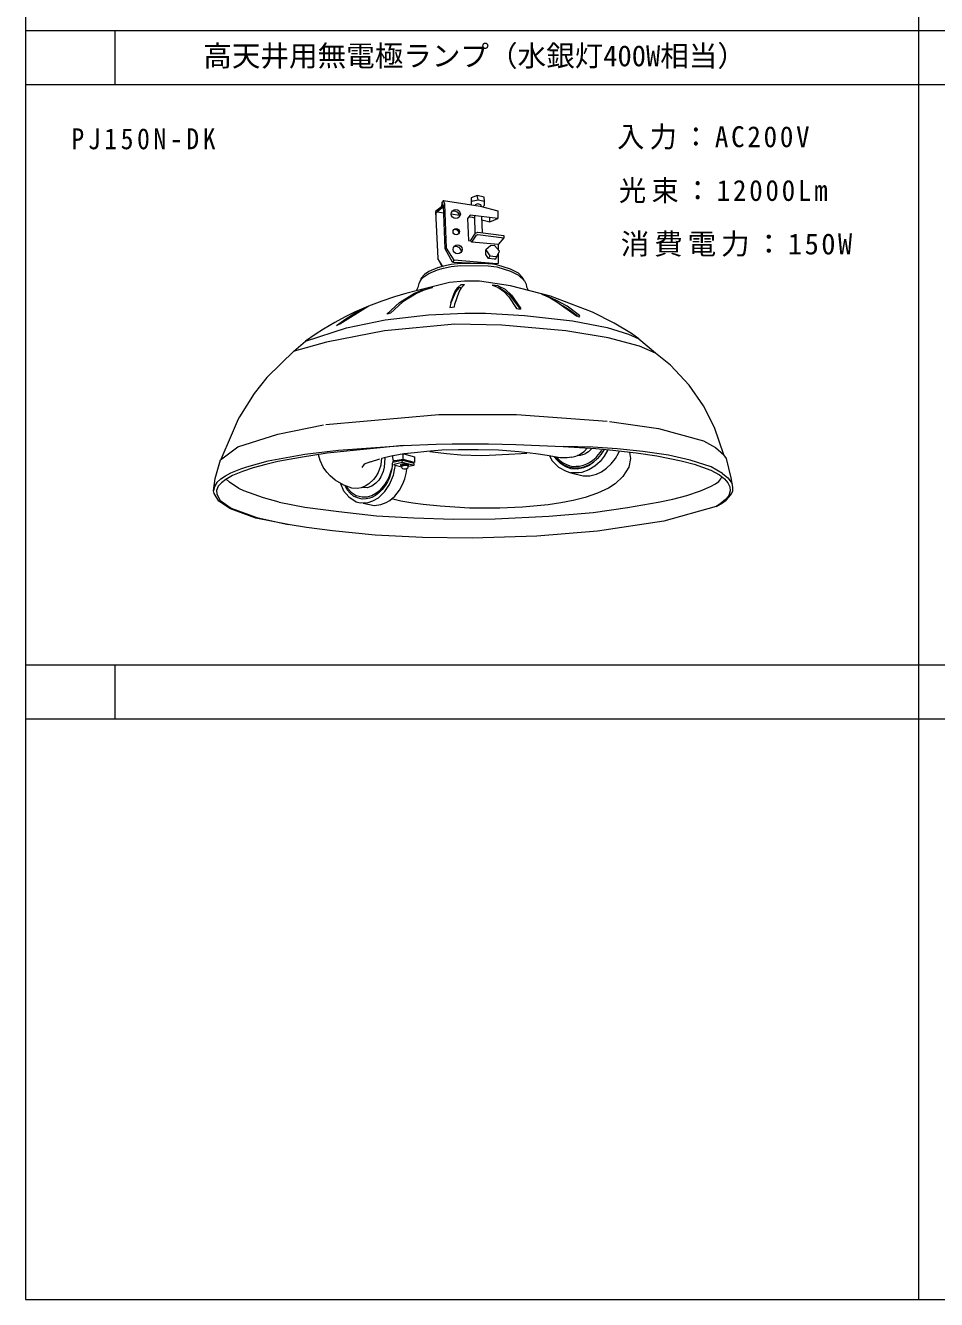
# Model space of a CAD drawing. Units: millimetres, scale not verified. Extents: x -1348 to 1152, y -2025 to -250.
# Drawn here: x -1348 to -710, y -2025 to -1133 of the extents above; entities that cross this region are included whole.
import ezdxf
from ezdxf.enums import TextEntityAlignment as Align

# ---------------------------------------------------------------- set-up
doc = ezdxf.new("R2010")
doc.units = ezdxf.units.MM
doc.header["$LTSCALE"] = 5
doc.layers.add('0-0_絵', color=7, linetype='Continuous', lineweight=20)
doc.layers.add('0-2_枠', color=7, linetype='Continuous', lineweight=20)
doc.layers.add('0-1_文字', color=7, linetype='Continuous')
doc.styles.add('ＭＳ ゴシック', font='')
doc.styles.get('ＭＳ ゴシック').set_extended_font_data('MS Gothic')

msp = doc.modelspace()

# ---------------------------------------------------------------- linework, layer by layer
at = {"layer": '0-0_絵'}
for p, q in [((-1036.093, -1254.088), (-1035.743, -1256.466)), ((-1031.212, -1255.364), (-1031.713, -1252.289)), ((-1059.495, -1263.801), (-1055.246, -1264.465)), ((-1049.899, -1265.3), (-1044.08, -1266.209)), ((-1029.312, -1258.872), (-1029.121, -1260.21)), ((-1033.726, -1266.59), (-1033.34, -1279.36)), ((-1028.082, -1278.287), (-1028.645, -1267.367)), ((-1023.049, -1270.778), (-1017.35, -1268.471)), ((-1017.142, -1286.765), (-1017.101, -1290.431)), ((-1055.924, -1301.965), (-1059.438, -1296.528)), ((-1023.02, -1294.574), (-1023.842, -1296.401)), ((-1018.912, -1296.948), (-1017.907, -1294.94)), ((-1017.054, -1315.466), (-1021.19, -1315.017)), ((-1160.002, -1361.347), (-1151.982, -1354.344)), ((-918.591, -1352.583), (-907.021, -1362.564)), ((-1090.929, -1434.528), (-1096.78, -1435.9)), ((-1083.167, -1433.201), (-1090.484, -1434.427)), ((-1075.669, -1432.398), (-1083.142, -1433.208)), ((-942.931, -1429.972), (-943.489, -1430.839)), ((-923.348, -1432.102), (-923.346, -1432.082)), ((-1106.381, -1438.723), (-1099.91, -1436.646)), ((-1096.609, -1435.86), (-1098.776, -1436.386)), ((-1090.689, -1437.279), (-1090.87, -1439.031)), ((-1090.048, -1440.897), (-1084.61, -1442.118)), ((-1084.203, -1438.936), (-1084.166, -1437.715)), ((-1080.096, -1441.822), (-1075.842, -1440.934)), ((-976.109, -1437.371), (-977.805, -1435.246)), ((-1347.945, -2024.712), (1152.055, -2024.712))]:
    msp.add_line(p, q, dxfattribs=at)
for points in [[(-1055.346, -1255.853), (-1056.626, -1257.346), (-1056.839, -1260.225), (-1060.983, -1263.568), (-1059.438, -1296.528), (-1056.512, -1302.132)], [(-1047.863, -1297.548), (-1053.213, -1289.336), (-1054.493, -1258.412), (-1055.346, -1255.853), (-1029.595, -1259.877), (-1017.412, -1263.062), (-1017.35, -1268.471), (-1036.762, -1266.188)], [(-1027.766, -1260.381), (-1026.639, -1259.113), (-1026.78, -1256.578), (-1026.941, -1253.618), (-1031.713, -1252.289), (-1036.093, -1254.088), (-1036.015, -1258.781)], [(-1035.866, -1259.16), (-1035.743, -1256.466), (-1031.212, -1255.364), (-1027.906, -1256.099), (-1026.78, -1256.578)], [(-1049.16, -1299.074), (-1054.119, -1289.69), (-1055.471, -1259.438), (-1055.986, -1258.306), (-1056.306, -1258.625), (-1056.306, -1261.078), (-1060.678, -1264.81), (-1060.678, -1268.284)], [(-1029.312, -1258.872), (-1031.416, -1258.107), (-1033.137, -1258.872), (-1033.151, -1259.299)], [(-1036.762, -1266.188), (-1038.467, -1268.365), (-1037.899, -1283.891), (-1036.478, -1283.986), (-1032.881, -1278.684), (-1031.366, -1278.116), (-1013.189, -1280.483), (-1013.189, -1282.093), (-1017.142, -1286.765), (-1035.626, -1285.122), (-1036.478, -1283.986)], [(-1037.575, -1267.226), (-1035.232, -1267.592), (-1033.683, -1267.997)], [(-1028.543, -1269.341), (-1023.049, -1270.778), (-1023.049, -1267.801)], [(-1035.626, -1285.122), (-1032.313, -1280.199), (-1031.366, -1279.726), (-1013.189, -1282.093)], [(-1018.912, -1296.948), (-1019.825, -1297.04), (-1023.842, -1296.401), (-1025.76, -1293.57), (-1025.668, -1290.374)], [(-998.59, -1312.063), (-1000.239, -1309.516), (-1002.792, -1306.663), (-1008.385, -1303.915), (-1018.147, -1300.905), (-1024.062, -1300.063), (-1043.46, -1299.868), (-1050.069, -1300.755), (-1055.387, -1301.813), (-1059.486, -1302.974)], [(-1017.07, -1293.126), (-1016.992, -1300.041), (-1018.05, -1300.083), (-1047.863, -1297.548), (-1049.16, -1299.074), (-1018.05, -1300.083)], [(-1059.486, -1302.974), (-1065.568, -1305.533), (-1068.65, -1307.612), (-1071.022, -1310.299), (-1071.56, -1311.758), (-1072.734, -1314.064), (-1073.235, -1316.76), (-1074.535, -1319.1), (-1081.833, -1320.977), (-1089.685, -1323.282), (-1098.542, -1326.31), (-1107.805, -1329.878), (-1117.741, -1334.095), (-1124.176, -1337.249), (-1131.508, -1341.189), (-1139.4, -1345.929), (-1145.274, -1349.718), (-1151.982, -1354.344), (-1123.336, -1345.078), (-1096.163, -1339.45), (-1065.851, -1335.764), (-1040.392, -1334.749), (-1026.05, -1334.668), (-998.574, -1336.253), (-965.111, -1340.011), (-940.88, -1344.691), (-925.955, -1349.457), (-918.606, -1352.577)], [(-1071.56, -1311.758), (-1069.869, -1309.85), (-1065.568, -1306.949), (-1059.486, -1304.39), (-1055.387, -1303.229), (-1050.069, -1302.171), (-1043.46, -1301.284), (-1024.062, -1301.479), (-1018.147, -1302.321), (-1008.385, -1305.331), (-1002.792, -1308.079), (-998.59, -1312.063), (-997.577, -1314.432), (-997.349, -1316.349), (-996.072, -1318.554)], [(-918.591, -1352.583), (-923.688, -1349.009), (-935.914, -1341.725), (-951.127, -1333.984), (-980.585, -1322.924), (-1008.437, -1315.558), (-1030.202, -1312.371), (-1040.612, -1312.382), (-1051.208, -1313.262), (-1074.535, -1319.1)], [(-1050.259, -1327.576), (-1048.641, -1322.731), (-1047.351, -1319.8), (-1045.411, -1316.662), (-1042.956, -1314.63), (-1040.573, -1314.764), (-1042.462, -1316.536), (-1042.762, -1316.925)], [(-1021.19, -1315.017), (-1017.369, -1316.548), (-1013.481, -1319.331), (-1009.586, -1323.36), (-1004.158, -1331.457), (-1001.44, -1331.975), (-1008.475, -1322.521), (-1013.078, -1318.99), (-1016.191, -1317.283)], [(-1017.054, -1315.466), (-1012.177, -1317.885), (-1007.684, -1322.074), (-1001.413, -1331.185), (-1001.44, -1331.975)], [(-972.105, -1329.26), (-969.697, -1330.681), (-966.452, -1332.908), (-961.411, -1336.86)], [(-906.976, -1362.644), (-918.195, -1357.898), (-940.17, -1351.936), (-969.837, -1346.948), (-1014.534, -1343.029), (-1047.511, -1342.385), (-1096.757, -1346.946), (-1137.239, -1354.973), (-1159.926, -1361.281)], [(-1159.534, -1360.905), (-1179.073, -1379.67), (-1187.962, -1390.895), (-1198.197, -1407.174), (-1199.112, -1408.871), (-1204.044, -1420.379), (-1211.246, -1436.96)], [(-939.118, -1410.405), (-904.979, -1415.359), (-873.308, -1424.105), (-864.958, -1428.694), (-859.116, -1433.713), (-865.793, -1414.629), (-873.44, -1399.507), (-883.408, -1385.044), (-896.506, -1371.17), (-906.961, -1362.67)], [(-1137.707, -1412.569), (-1058.589, -1405.57), (-1004.197, -1405.54), (-940.865, -1410.221)], [(-1211.331, -1437.265), (-1199.274, -1428.302), (-1171.346, -1419.294), (-1139.388, -1412.818)], [(-1136.753, -1432.731), (-1155.429, -1435.649), (-1171.369, -1438.583), (-1179.724, -1440.556), (-1188.525, -1442.953), (-1196.076, -1445.549), (-1203.023, -1448.343), (-1207.764, -1450.977), (-1210.85, -1453.419), (-1212.974, -1455.801), (-1214.165, -1458.681), (-1214.121, -1461.072), (-1211.864, -1465.431), (-1204.073, -1471.228), (-1185.973, -1477.586), (-1164.025, -1482.493), (-1186.614, -1478.033), (-1204.366, -1471.683), (-1212.546, -1466.138), (-1215.967, -1460.933), (-1216.411, -1459.003), (-1215.109, -1450.469), (-1211.338, -1437.289)], [(-1211.115, -1450.653), (-1208.034, -1448.47), (-1204.097, -1446.487), (-1197.093, -1443.549), (-1193.022, -1442.145), (-1177.97, -1438.039), (-1152.409, -1433.415), (-1128.865, -1430.611), (-1083.637, -1427.286), (-1136.753, -1432.731)], [(-1098.8, -1436.415), (-1098.916, -1438.012), (-1099.295, -1441.017), (-1100.297, -1444.213), (-1101.16, -1446.127), (-1102.824, -1449.077), (-1104.373, -1451.066), (-1107.627, -1454.091), (-1110.153, -1455.749), (-1113.071, -1456.946), (-1115.564, -1457.347), (-1119.45, -1457.068), (-1125.013, -1455.074), (-1131.213, -1451.533), (-1134.614, -1448.604), (-1137.092, -1445.82), (-1139.525, -1442.321), (-1141.677, -1437.664), (-1142.945, -1433.724)], [(-925.169, -1432.201), (-924.546, -1436.307), (-925.59, -1442.343), (-929.9, -1448.975), (-935.305, -1454.026), (-939.824, -1457.016), (-947.505, -1460.659), (-956.11, -1463.58), (-964.72, -1465.786), (-973.25, -1467.484), (-982.13, -1468.823), (-1000.062, -1470.417), (-1015.88, -1471.142), (-1037.166, -1471.007), (-1057.803, -1469.793), (-1069.568, -1468.607), (-1076.84, -1467.715), (-1085.155, -1466.281), (-1091.789, -1464.692)], [(-1090.689, -1437.279), (-1090.839, -1435.38), (-1090.894, -1434.527)], [(-1075.694, -1439.121), (-1083.648, -1437.012), (-1083.5, -1433.238)], [(-1083.637, -1427.286), (-1060.53, -1426.319), (-1049.396, -1426.116), (-1023.949, -1426.108), (-1004.649, -1426.512), (-971.658, -1427.898), (-948.683, -1429.45), (-936.898, -1430.519), (-920.607, -1432.422), (-906.111, -1434.434), (-889.071, -1437.904), (-879.813, -1440.304), (-868.303, -1444.591), (-862.27, -1447.72), (-858.712, -1450.577), (-856.289, -1453.411), (-854.882, -1456.247), (-854.819, -1459.014), (-855.41, -1461.462), (-856.196, -1462.964), (-858.049, -1465.108), (-860.709, -1467.354), (-863.379, -1469.181), (-864.533, -1469.963), (-860.189, -1467.426), (-857.538, -1465.438), (-855.621, -1463.527), (-853.882, -1461.067), (-852.893, -1458.949), (-852.785, -1456.452), (-853.393, -1453.785), (-853.945, -1449.893), (-857.321, -1436.361), (-859.116, -1433.713)], [(-1083.167, -1433.201), (-1075.583, -1435.273), (-1075.694, -1439.121)], [(-973.632, -1435.834), (-982.806, -1434.174), (-990.769, -1433.015), (-1002.698, -1431.718), (-1016.874, -1430.611), (-1031.087, -1430.196), (-1044.975, -1430.273), (-1056.598, -1430.629), (-1067.092, -1431.583), (-1075.669, -1432.398)], [(-1064.849, -1431.431), (-1053.196, -1432.966), (-1043.242, -1433.731), (-1029.078, -1434.225), (-1023.347, -1434.09), (-1009.738, -1433.417), (-1001.092, -1432.804), (-997.131, -1432.529)], [(-981.238, -1434.487), (-979.22, -1437.941), (-974.952, -1442.427), (-969.53, -1445.34), (-966.153, -1446.343), (-957.512, -1448.509), (-952.916, -1448.414), (-948.35, -1447.234), (-944.816, -1445.669), (-941.219, -1443.233), (-938.001, -1440.107), (-934.977, -1436.286), (-932.81, -1432.669), (-932.244, -1431.026)], [(-976.09, -1435.545), (-973.98, -1437.73), (-972.077, -1439.213), (-969.816, -1440.432), (-966.993, -1441.457), (-964.504, -1441.855), (-962.474, -1441.844), (-960.219, -1441.621), (-957.385, -1440.961), (-955.033, -1440.135), (-953.091, -1439.117), (-950.768, -1437.535), (-948.529, -1435.59), (-947.05, -1433.921), (-945.538, -1432.055), (-944.433, -1430.458)], [(-860.11, -1446.78), (-867.982, -1442.312), (-882.706, -1437.423), (-897.838, -1433.935), (-915.924, -1431.529), (-933.883, -1429.593), (-950.801, -1428.424), (-971.658, -1427.898)], [(-965.637, -1435.483), (-962.776, -1434.69), (-960.49, -1433.769), (-958.687, -1432.67), (-957.02, -1431.368), (-954.778, -1429.133)], [(-953.829, -1431.605), (-954.963, -1432.459), (-956.558, -1433.291), (-958.144, -1433.783), (-959.673, -1434.166), (-961.492, -1434.288)], [(-953.829, -1431.605), (-952.45, -1430.423), (-951.576, -1429.482)], [(-943.489, -1430.839), (-945.223, -1433.597), (-947.522, -1436.428), (-950.298, -1439.005)], [(-940.312, -1430.241), (-942.819, -1434.627), (-945.78, -1438.38), (-949.392, -1441.641)], [(-1127.56, -1453.798), (-1125.318, -1459.093), (-1121.593, -1463.255), (-1116.459, -1466.801), (-1113.605, -1467.458), (-1108.19, -1467.235), (-1104.917, -1466.086), (-1100.833, -1463.84), (-1096.345, -1459.359), (-1093.074, -1454.593), (-1090.343, -1448.023), (-1089.37, -1443.157), (-1089.046, -1441.171)], [(-1090.87, -1439.031), (-1091.285, -1439.852), (-1091.201, -1441.443), (-1091.535, -1443.506), (-1092.43, -1447.171), (-1093.25, -1449.78), (-1094.611, -1452.774), (-1096.005, -1455.111), (-1098.253, -1458.065), (-1100.625, -1460.487), (-1102.839, -1462.206), (-1105.577, -1463.553), (-1107.212, -1464.207), (-1109.48, -1464.67), (-1112.28, -1464.746), (-1115.497, -1463.996), (-1118.267, -1462.664), (-1120.759, -1460.609), (-1122.746, -1458.221), (-1124.054, -1455.738), (-1124.046, -1455.757), (-1124.038, -1455.776)], [(-1123.546, -1455.6), (-1122.745, -1456.919), (-1119.963, -1459.919), (-1116.477, -1462.19), (-1112.192, -1463.282), (-1108.683, -1463.15), (-1105.426, -1462.289), (-1102.63, -1460.736), (-1099.526, -1458.398), (-1096.181, -1454.251), (-1094.369, -1451.276), (-1093.059, -1448.384), (-1091.535, -1443.506)], [(-1106.381, -1438.723), (-1110.835, -1440.4), (-1112.418, -1442.57)], [(-1096.353, -1435.801), (-1096.603, -1439.328), (-1096.839, -1442.387), (-1097.568, -1445.57), (-1099.131, -1449.149), (-1100.622, -1451.443), (-1102.82, -1453.707), (-1105.507, -1455.623), (-1108.81, -1456.928), (-1112.322, -1456.771)], [(-1090.048, -1440.897), (-1089.826, -1440.305), (-1084.203, -1438.936), (-1075.842, -1440.934), (-1075.842, -1439.898), (-1084.092, -1437.752), (-1084.499, -1437.678), (-1090.936, -1439.158)], [(-1083.648, -1437.012), (-1089.272, -1438.048), (-1090.002, -1438.038), (-1090.685, -1437.356)], [(-1084.537, -1441.924), (-1084.676, -1441.727), (-1084.637, -1441.455), (-1085.142, -1441.186), (-1085.269, -1440.981), (-1085.255, -1440.639), (-1084.244, -1440.22), (-1082.721, -1440.066), (-1081.732, -1440.065), (-1080.57, -1440.165), (-1079.548, -1440.645), (-1079.867, -1440.834), (-1080.142, -1440.902), (-1080.123, -1441.125), (-1080.131, -1441.31), (-1080.933, -1440.915), (-1081.893, -1440.84), (-1083.033, -1440.873), (-1083.798, -1440.993), (-1084.234, -1441.166), (-1084.637, -1441.455)], [(-1084.537, -1441.924), (-1084.647, -1442.424), (-1084.476, -1442.918), (-1083.944, -1443.326), (-1083.173, -1443.547), (-1081.537, -1443.526), (-1080.752, -1443.214), (-1080.166, -1442.766), (-1079.987, -1442.44), (-1079.977, -1441.965), (-1080.166, -1441.764), (-1080.037, -1441.615), (-1080.131, -1441.31)], [(-1080.166, -1441.764), (-1080.484, -1441.58), (-1081.114, -1441.356), (-1081.796, -1441.277), (-1082.819, -1441.304), (-1083.653, -1441.401), (-1084.141, -1441.595), (-1084.537, -1441.924)], [(-977.155, -1435.397), (-975.742, -1437.167), (-973.199, -1439.47), (-970.737, -1441.124), (-967.426, -1442.418), (-963.287, -1442.911), (-960.152, -1442.792), (-956.992, -1442.255), (-953.739, -1440.86), (-951.836, -1439.854), (-950.298, -1439.005), (-953.496, -1441.198), (-957.387, -1442.876), (-961.752, -1443.733), (-966.115, -1443.504), (-969.774, -1442.224), (-973.563, -1439.808), (-976.109, -1437.371)], [(-965.637, -1435.483), (-968.826, -1435.976), (-973.632, -1435.834)], [(-949.392, -1441.641), (-953.662, -1444.228), (-958.615, -1446.187), (-960.985, -1446.48), (-966.153, -1446.343)], [(-1211.115, -1450.653), (-1213.966, -1453.151), (-1215.581, -1455.941), (-1216.411, -1459.003)], [(-1170.46, -1466.982), (-1181.317, -1463.797), (-1187.985, -1461.504), (-1195.206, -1458.881), (-1198.646, -1457.325), (-1205.129, -1452.895), (-1207.533, -1450.902)], [(-1103.734, -1469.246), (-1099.242, -1468.655), (-1095.573, -1467.221), (-1092.874, -1465.661), (-1089.538, -1462.681), (-1086.159, -1458.429), (-1083.859, -1454.022), (-1082.499, -1450.564), (-1081.42, -1446.853), (-1081.199, -1445.486), (-1081.087, -1444.052)], [(-1102.182, -1476.469), (-1076.055, -1477.979), (-1048.382, -1478.733), (-1019.183, -1478.663), (-981.602, -1476.667), (-950.648, -1474.119), (-926.546, -1470.748), (-905.056, -1467.029), (-894.922, -1464.814), (-885.123, -1462.182), (-875.389, -1458.946), (-868.509, -1456.025), (-864.973, -1454.113), (-862.698, -1452.499)], [(-862.698, -1452.499), (-861.139, -1450.593), (-860.532, -1449.116), (-860.536, -1449.127)], [(-860.11, -1446.78), (-856.468, -1449.82), (-853.393, -1453.785)], [(-1170.46, -1466.982), (-1152.44, -1470.358), (-1128.506, -1473.444), (-1102.182, -1476.469)], [(-864.533, -1469.963), (-901.258, -1480.259), (-947.678, -1487.28), (-990.045, -1490.755), (-1035.278, -1492.144), (-1070.032, -1491.65), (-1103.088, -1490.017), (-1133.035, -1487.082), (-1151.272, -1484.641), (-1164.025, -1482.493)], [(-1111.603, -1467.568), (-1103.947, -1469.265), (-1103.913, -1469.262), (-1103.794, -1469.251)]]:
    msp.add_lwpolyline(points, dxfattribs=at)
for points in [[(-1016.264, -1291.379), (-1019.733, -1287.452), (-1022.564, -1287.544), (-1025.668, -1290.374), (-1023.02, -1294.574), (-1018.638, -1295.031), (-1017.907, -1294.94)], [(-1074.335, -1320.847), (-1083.873, -1326.824), (-1092.55, -1334.783), (-1094.939, -1335.406), (-1086.194, -1327.254), (-1075.65, -1320.604), (-1070.276, -1318.502), (-1062.968, -1316.833), (-1069.565, -1318.768)], [(-1047.75, -1330.218), (-1047.419, -1328.45), (-1044.381, -1319.814), (-1042.762, -1316.925), (-1044.625, -1316.971), (-1046.754, -1319.629), (-1050.259, -1327.576), (-1050.913, -1330.67)], [(-986.516, -1321.48), (-983.728, -1322.6), (-980.75, -1324.049), (-976.098, -1326.669), (-962.161, -1336.609), (-960.317, -1337.208), (-959.969, -1337.104), (-960.135, -1336.442), (-968.883, -1329.868), (-975.779, -1326.051), (-982.258, -1323.017)], [(-1107.972, -1330.066), (-1127.913, -1342.451), (-1130.203, -1343.324), (-1123.808, -1338.606), (-1117.438, -1334.77)]]:
    msp.add_lwpolyline(points, close=True, dxfattribs=at)
for centre, radius in [((-1046.741, -1265.426), 3.161), ((-1046.471, -1277.654), 2.212), ((-1045.531, -1290.087), 3.161)]:
    msp.add_circle(centre, radius, dxfattribs=at)
for centre, radius in [((-1048.044, -1267.619), 4.207), ((-1047.384, -1279.189), 2.945), ((-1046.834, -1292.279), 4.207)]:
    msp.add_arc(centre, radius, 10.74783, 107.78117, dxfattribs=at)
at = {"layer": '0-2_枠'}
for p, q in [((-1347.945, -249.712), (-1347.945, -2024.712)), ((-722.945, -249.712), (-722.945, -2024.712)), ((1152.055, -1137.212), (-1347.945, -1137.212)), ((-1285.445, -1137.212), (-1285.445, -1174.712)), ((-1347.945, -1174.712), (1152.055, -1174.712)), ((1152.055, -1580.962), (-1347.945, -1580.962)), ((-1285.445, -1580.962), (-1285.445, -1618.462)), ((-1347.945, -1618.462), (1152.055, -1618.462))]:
    msp.add_line(p, q, dxfattribs=at)

# ---------------------------------------------------------------- texts
at = {"layer": '0-1_文字', "style": 'ＭＳ ゴシック'}
msp.add_text('高天井用無電極ランプ（水銀灯400W相当）', height=14.66, dxfattribs=at).set_placement((-1223.487, -1166.392), align=Align.BOTTOM_LEFT)
at = {"layer": '0-1_文字', "char_height": 14.66, "attachment_point": 7, "style": 'ＭＳ ゴシック'}
for s, insert in [('\\T1.2;\\W0.95;入力：AC200V', (-933.834, -1220.271)), ('\\T1.28;\\W0.9;PJ150N-DK', (-1315.804, -1220.271)), ('\\T1.2;\\W0.95;光束：12000Lm', (-932.553, -1257.771)), ('\\T1.17;消費電力：150W', (-931.271, -1295.271))]:
    msp.add_mtext(s, dxfattribs=dict(at, insert=insert))

doc.saveas('drawing.dxf')
